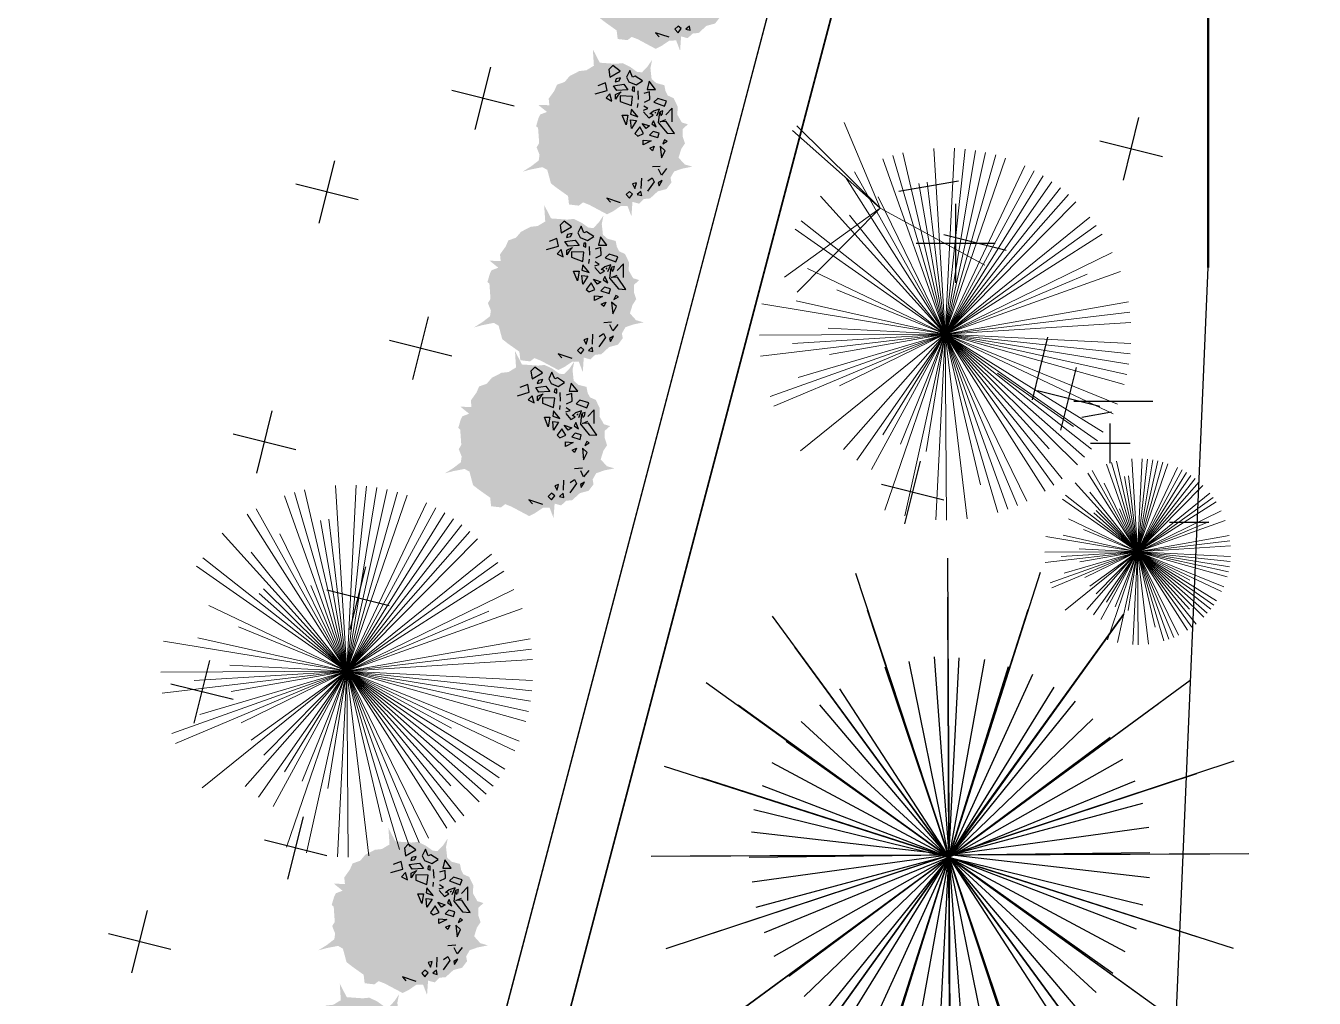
# Model space of a CAD drawing. Header units: millimetres. Extents: x 1933 to 24107, y 1228 to 18074.
# Drawn here: x 1933 to 5112, y 3196 to 5593 of the extents above; entities that cross this region are included whole.
import ezdxf

# ---------------------------------------------------------------- set-up
doc = ezdxf.new("R2010")
doc.units = ezdxf.units.MM
doc.layers.add('marc det', color=74, linetype='Continuous', lineweight=18)

msp = doc.modelspace()

# ---------------------------------------------------------------- hatches: boundary and pattern name
h = msp.add_hatch()
h.set_pattern_fill('CROSS', color=92, scale=50, angle=75.9543, style=0)
h.set_pattern_definition([(75.9543, (115709.1, -407736.82), (-230.95161, 385.06344), [158.75, -476.25]), (165.9543, (115805.37, -407679.08), (-385.06344, -230.95161), [158.75, -476.25])])
h.paths.add_polyline_path([(4287.4, 11301.4), (1933.3, 3232), (2260.8, 3143.2, 0.425509), (2731.5, 3465), (3074, 4604.1), (4678.3, 10297.5, 0.355067)])
at = {"layer": 'marc det'}
for points in [[(3340, 5645.8), (3348.9, 5612.5), (3363, 5601.6), (3391.1, 5581.6), (3393.6, 5560.5), (3417.9, 5557.7), (3428.2, 5565.8), (3443.6, 5559.7), (3487.3, 5536.3), (3502.5, 5543.9), (3521.3, 5556.7), (3537.9, 5556.9), (3547.6, 5531.5), (3550.1, 5566.9), (3566.4, 5562.5), (3578.4, 5574), (3593.5, 5575.5), (3612.6, 5592.9), (3634, 5598.7), (3646.3, 5614.8), (3644, 5626.5), (3652.8, 5641.9), (3672.8, 5648.9), (3697.9, 5653.8), (3679.1, 5659.2), (3663.9, 5676), (3670.4, 5697.1), (3679.6, 5711.1), (3673.8, 5728.2), (3673.8, 5746.4), (3686.9, 5758.1), (3671.8, 5762.8), (3660.9, 5781.9), (3661.7, 5801.8), (3651.7, 5822.7), (3637.4, 5829), (3631.6, 5840), (3628.8, 5854.7), (3608.8, 5859.9), (3597.3, 5869.8), (3594.4, 5896.6), (3598.7, 5917.2), (3586.7, 5899.6), (3573.9, 5886.5), (3561.9, 5887.1), (3545.3, 5899.1), (3525.6, 5908.9), (3509.3, 5907.2), (3469.6, 5910.1), (3452.4, 5943.2), (3455, 5902.6), (3436.5, 5891.4), (3419, 5889.5), (3395.4, 5877.2), (3382.8, 5862.6), (3364, 5855.8), (3357.4, 5840.8), (3343.5, 5821.4), (3345, 5805.3), (3318.1, 5805.7), (3339.2, 5788.6), (3322.7, 5782.3), (3318.4, 5773.8), (3312.4, 5753.5), (3317.3, 5749.3), (3319.9, 5711.8), (3313.7, 5701.4), (3320.8, 5683.1), (3318.9, 5669), (3300.3, 5654.7), (3279.2, 5641.4), (3299.5, 5646.9), (3328, 5652.5)], [(3220, 5237.8), (3228.9, 5204.6), (3242.9, 5193.7), (3271.1, 5173.6), (3273.5, 5152.6), (3297.8, 5149.7), (3308.1, 5157.8), (3323.5, 5151.7), (3367.3, 5128.4), (3382.4, 5135.9), (3401.2, 5148.8), (3417.8, 5149), (3427.5, 5123.5), (3430.1, 5159), (3446.3, 5154.6), (3458.3, 5166.1), (3473.5, 5167.5), (3492.6, 5185), (3514, 5190.7), (3526.2, 5206.8), (3523.9, 5218.5), (3532.8, 5234), (3552.7, 5240.9), (3577.9, 5245.9), (3559, 5251.3), (3543.8, 5268.1), (3550.4, 5289.2), (3559.5, 5303.1), (3553.8, 5320.2), (3553.7, 5338.5), (3566.8, 5350.2), (3551.7, 5354.8), (3540.8, 5374), (3541.6, 5393.9), (3531.6, 5414.7), (3517.3, 5421.1), (3511.6, 5432.1), (3508.7, 5446.7), (3488.7, 5451.9), (3477.3, 5461.8), (3474.4, 5488.7), (3478.6, 5509.3), (3466.6, 5491.7), (3453.8, 5478.5), (3441.8, 5479.2), (3425.2, 5491.2), (3405.5, 5501), (3389.2, 5499.3), (3349.5, 5502.1), (3332.3, 5535.2), (3334.9, 5494.7), (3316.4, 5483.4), (3299, 5481.5), (3275.3, 5469.3), (3262.7, 5454.6), (3243.9, 5447.9), (3237.4, 5432.9), (3223.4, 5413.4), (3225, 5397.3), (3198, 5397.8), (3219.2, 5380.7), (3202.6, 5374.4), (3198.3, 5365.9), (3192.4, 5345.6), (3197.2, 5341.4), (3199.9, 5303.8), (3193.6, 5293.5), (3200.8, 5275.1), (3198.8, 5261), (3180.3, 5246.8), (3159.1, 5233.5), (3179.4, 5239), (3208, 5244.6)], [(3099.9, 4853.9), (3108.8, 4820.7), (3122.8, 4809.7), (3151, 4789.7), (3153.5, 4768.6), (3177.8, 4765.8), (3188, 4773.9), (3203.5, 4767.8), (3247.2, 4744.5), (3262.3, 4752), (3281.2, 4764.8), (3297.7, 4765), (3307.5, 4739.6), (3310, 4775.1), (3326.3, 4770.7), (3338.3, 4782.1), (3353.4, 4783.6), (3372.5, 4801.1), (3393.9, 4806.8), (3406.2, 4822.9), (3403.9, 4834.6), (3412.7, 4850), (3432.7, 4857), (3457.8, 4861.9), (3438.9, 4867.4), (3423.8, 4884.2), (3430.3, 4905.2), (3439.4, 4919.2), (3433.7, 4936.3), (3433.7, 4954.5), (3446.8, 4966.2), (3431.6, 4970.9), (3420.7, 4990), (3421.6, 5010), (3411.5, 5030.8), (3397.2, 5037.1), (3391.5, 5048.2), (3388.6, 5062.8), (3368.6, 5068), (3357.2, 5077.9), (3354.3, 5104.7), (3358.5, 5125.3), (3346.6, 5107.8), (3333.7, 5094.6), (3321.7, 5095.3), (3305.1, 5107.2), (3285.4, 5117), (3269.1, 5115.3), (3229.4, 5118.2), (3212.2, 5151.3), (3214.9, 5110.7), (3196.3, 5099.5), (3178.9, 5097.6), (3155.2, 5085.3), (3142.7, 5070.7), (3123.8, 5063.9), (3117.3, 5049), (3103.3, 5029.5), (3104.9, 5013.4), (3077.9, 5013.8), (3099.1, 4996.7), (3082.5, 4990.4), (3078.3, 4982), (3072.3, 4961.6), (3077.2, 4957.4), (3079.8, 4919.9), (3073.5, 4909.5), (3080.7, 4891.2), (3078.7, 4877.1), (3060.2, 4862.8), (3039.1, 4849.5), (3059.3, 4855), (3087.9, 4860.7)], [(3027.9, 4494), (3036.8, 4460.7), (3050.8, 4449.8), (3079, 4429.8), (3081.4, 4408.7), (3105.7, 4405.8), (3116, 4413.9), (3131.4, 4407.8), (3175.2, 4384.5), (3190.3, 4392.1), (3209.1, 4404.9), (3225.7, 4405.1), (3235.4, 4379.6), (3238, 4415.1), (3254.2, 4410.7), (3266.2, 4422.2), (3281.4, 4423.7), (3300.5, 4441.1), (3321.9, 4446.8), (3334.1, 4462.9), (3331.8, 4474.7), (3340.7, 4490.1), (3360.6, 4497.1), (3385.8, 4502), (3366.9, 4507.4), (3351.7, 4524.2), (3358.3, 4545.3), (3367.4, 4559.2), (3361.7, 4576.3), (3361.6, 4594.6), (3374.7, 4606.3), (3359.6, 4610.9), (3348.7, 4630.1), (3349.5, 4650), (3339.5, 4670.9), (3325.2, 4677.2), (3319.5, 4688.2), (3316.6, 4702.9), (3296.6, 4708), (3285.1, 4718), (3282.2, 4744.8), (3286.5, 4765.4), (3274.5, 4747.8), (3261.7, 4734.6), (3249.7, 4735.3), (3233.1, 4747.3), (3213.4, 4757.1), (3197.1, 4755.4), (3157.4, 4758.2), (3140.2, 4791.4), (3142.8, 4750.8), (3124.3, 4739.5), (3106.9, 4737.6), (3083.2, 4725.4), (3070.6, 4710.7), (3051.8, 4704), (3045.3, 4689), (3031.3, 4669.5), (3032.9, 4653.5), (3005.9, 4653.9), (3027.1, 4636.8), (3010.5, 4630.5), (3006.2, 4622), (3000.3, 4601.7), (3005.1, 4597.5), (3007.8, 4560), (3001.5, 4549.6), (3008.7, 4531.2), (3006.7, 4517.2), (2988.1, 4502.9), (2967, 4489.6), (2987.3, 4495.1), (3015.9, 4500.7)], [(2715.7, 3318.1), (2724.6, 3284.9), (2738.6, 3274), (2766.8, 3253.9), (2769.3, 3232.8), (2793.5, 3230), (2803.8, 3238.1), (2819.2, 3232), (2863, 3208.7), (2878.1, 3216.2), (2896.9, 3229.1), (2913.5, 3229.3), (2923.3, 3203.8), (2925.8, 3239.3), (2942.1, 3234.9), (2954, 3246.4), (2969.2, 3247.8), (2988.3, 3265.3), (3009.7, 3271), (3022, 3287.1), (3019.7, 3298.8), (3028.5, 3314.3), (3048.5, 3321.2), (3073.6, 3326.2), (3054.7, 3331.6), (3039.6, 3348.4), (3046.1, 3369.4), (3055.2, 3383.4), (3049.5, 3400.5), (3049.5, 3418.8), (3062.6, 3430.5), (3047.4, 3435.1), (3036.5, 3454.3), (3037.4, 3474.2), (3027.3, 3495), (3013, 3501.3), (3007.3, 3512.4), (3004.4, 3527), (2984.4, 3532.2), (2973, 3542.1), (2970.1, 3568.9), (2974.3, 3589.6), (2962.4, 3572), (2949.5, 3558.8), (2937.5, 3559.5), (2920.9, 3571.4), (2901.2, 3581.3), (2884.9, 3579.6), (2845.2, 3582.4), (2828, 3615.5), (2830.7, 3575), (2812.1, 3563.7), (2794.7, 3561.8), (2771, 3549.6), (2758.5, 3534.9), (2739.6, 3528.2), (2733.1, 3513.2), (2719.1, 3493.7), (2720.7, 3477.6), (2693.7, 3478.1), (2714.9, 3460.9), (2698.3, 3454.6), (2694.1, 3446.2), (2688.1, 3425.9), (2693, 3421.6), (2695.6, 3384.1), (2689.3, 3373.8), (2696.5, 3355.4), (2694.5, 3341.3), (2676, 3327), (2654.9, 3313.8), (2675.1, 3319.3), (2703.7, 3324.9)], [(2595.6, 2934.2), (2604.5, 2901), (2618.6, 2890), (2646.7, 2870), (2649.2, 2848.9), (2673.5, 2846.1), (2683.7, 2854.2), (2699.2, 2848.1), (2742.9, 2824.8), (2758, 2832.3), (2776.9, 2845.1), (2793.4, 2845.3), (2803.2, 2819.9), (2805.7, 2855.4), (2822, 2851), (2834, 2862.4), (2849.1, 2863.9), (2868.2, 2881.3), (2889.6, 2887.1), (2901.9, 2903.2), (2899.6, 2914.9), (2908.4, 2930.3), (2928.4, 2937.3), (2953.5, 2942.2), (2934.7, 2947.7), (2919.5, 2964.4), (2926, 2985.5), (2935.2, 2999.5), (2929.4, 3016.6), (2929.4, 3034.8), (2942.5, 3046.5), (2927.4, 3051.2), (2916.5, 3070.3), (2917.3, 3090.3), (2907.3, 3111.1), (2893, 3117.4), (2887.2, 3128.4), (2884.4, 3143.1), (2864.4, 3148.3), (2852.9, 3158.2), (2850, 3185), (2854.3, 3205.6), (2842.3, 3188), (2829.5, 3174.9), (2817.5, 3175.6), (2800.9, 3187.5), (2781.1, 3197.3), (2764.9, 3195.6), (2725.2, 3198.5), (2708, 3231.6), (2710.6, 3191), (2692.1, 3179.8), (2674.6, 3177.9), (2650.9, 3165.6), (2638.4, 3151), (2619.6, 3144.2), (2613, 3129.3), (2599.1, 3109.8), (2600.6, 3093.7), (2573.7, 3094.1), (2594.8, 3077), (2578.3, 3070.7), (2574, 3062.3), (2568, 3041.9), (2572.9, 3037.7), (2575.5, 3000.2), (2569.3, 2989.8), (2576.4, 2971.5), (2574.5, 2957.4), (2555.9, 2943.1), (2534.8, 2929.8), (2555.1, 2935.3), (2583.6, 2941)]]:
    msp.add_hatch(color=102, dxfattribs=at).paths.add_polyline_path(points)

# ---------------------------------------------------------------- linework, layer by layer
for p, q in [((6994.3, 17890.7), (3041.8, 2880.8)), ((7146.7, 17867.5), (3194.3, 2857.7)), ((4754.9, 2751.1), (4850.5, 4997.6)), ((4210.1, 3544.4), (4641.8, 4141.8))]:
    msp.add_line(p, q)
at = {"lineweight": 50}
msp.add_line((4850.5, 8147), (4850.5, 4997.6), dxfattribs=at)
at = {"color": 96}
for p, q in [((3486.8, 5576.1), (3495.6, 5566.1)), ((3521, 5564.9), (3486.8, 5576.1)), ((3542.5, 5592.4), (3534.7, 5584.9)), ((3534.7, 5584.9), (3542.5, 5576.1)), ((3550.3, 5586.2), (3542.5, 5592.4)), ((3542.5, 5576.1), (3550.3, 5586.2)), ((3570.9, 5592.4), (3562.1, 5584.9)), ((3562.1, 5584.9), (3572.8, 5582.4)), ((3572.8, 5582.4), (3570.9, 5592.4)), ((3381.4, 5495.3), (3371.6, 5485.3)), ((3371.6, 5485.3), (3374.6, 5466.5)), ((3374.6, 5466.5), (3400, 5481.5)), ((3400, 5481.5), (3381.4, 5495.3)), ((3423.4, 5482.8), (3415.6, 5466.5)), ((3430.3, 5466.5), (3423.4, 5482.8)), ((3437.1, 5469), (3430.3, 5466.5)), ((3454.7, 5457.7), (3437.1, 5469)), ((3363.8, 5452.7), (3344.3, 5445.2)), ((3367.7, 5433.9), (3363.8, 5452.7)), ((3383.4, 5445.2), (3408.8, 5448.9)), ((3391.2, 5433.9), (3383.4, 5445.2)), ((3390.2, 5462.7), (3387.3, 5455.2)), ((3387.3, 5455.2), (3397, 5457.7)), ((3400.9, 5465.2), (3390.2, 5462.7)), ((3397, 5457.7), (3400.9, 5465.2)), ((3408.8, 5448.9), (3418.5, 5435.1)), ((3415.6, 5466.5), (3421.5, 5455.2)), ((3421.5, 5455.2), (3439.1, 5447.7)), ((3430.3, 5441.4), (3429.3, 5433.9)), ((3435.2, 5441.4), (3430.3, 5441.4)), ((3435.2, 5431.4), (3435.2, 5441.4)), ((3439.1, 5447.7), (3454.7, 5457.7)), ((3471.3, 5456.4), (3466.4, 5436.4)), ((3466.4, 5436.4), (3487, 5436.4)), ((3487, 5436.4), (3471.3, 5456.4)), ((3338.4, 5425.1), (3367.7, 5433.9)), ((3374.6, 5425.1), (3364.8, 5415.1)), ((3364.8, 5415.1), (3379.5, 5407.6)), ((3379.5, 5407.6), (3374.6, 5425.1)), ((3388.2, 5423.9), (3401.9, 5430.1)), ((3388.2, 5412.6), (3388.2, 5423.9)), ((3394.1, 5421.4), (3388.2, 5412.6)), ((3418.5, 5435.1), (3391.2, 5433.9)), ((3401.9, 5430.1), (3394.1, 5421.4)), ((3400, 5420.1), (3400, 5406.3)), ((3430.3, 5418.8), (3400, 5420.1)), ((3400, 5406.3), (3427.4, 5396.3)), ((3427.4, 5396.3), (3430.3, 5418.8)), ((3429.3, 5433.9), (3435.2, 5431.4)), ((3443, 5432.6), (3444, 5411.3)), ((3472.2, 5430.2), (3458.5, 5426.4)), ((3459.5, 5405.1), (3473.2, 5411.4)), ((3473.2, 5411.4), (3472.2, 5430.2)), ((3492.7, 5413.9), (3482.9, 5405.1)), ((3482.9, 5405.1), (3509.3, 5395.1)), ((3514.2, 5407.6), (3492.7, 5413.9)), ((3509.3, 5395.1), (3514.2, 5407.6)), ((3414.6, 5348.7), (3404.9, 5372.5)), ((3404.9, 5372.5), (3418.5, 5372.5)), ((3418.5, 5372.5), (3414.6, 5348.7)), ((3427.4, 5387.5), (3425.4, 5375)), ((3425.4, 5375), (3443, 5368.7)), ((3443, 5368.7), (3427.4, 5387.5)), ((3443, 5401.3), (3442, 5391.3)), ((3457.5, 5385.1), (3468.3, 5388.8)), ((3457.7, 5381.2), (3470.4, 5366.2)), ((3468.3, 5388.8), (3458.5, 5395.1)), ((3470.4, 5366.2), (3481.1, 5372.5)), ((3482, 5382.6), (3473.2, 5375)), ((3481.1, 5372.5), (3474.3, 5377.5)), ((3496.6, 5387.6), (3482, 5382.6)), ((3485, 5377.5), (3488, 5380)), ((3489.8, 5371.3), (3496.6, 5387.6)), ((3496.7, 5380), (3493.8, 5354.9)), ((3505.4, 5383.8), (3497.6, 5381.3)), ((3497.6, 5381.3), (3500.5, 5371.3)), ((3503.5, 5373.8), (3505.4, 5383.8)), ((3527.9, 5390.1), (3512.3, 5373.8)), ((3527.9, 5356.2), (3527.9, 5390.1)), ((3425.4, 5361.2), (3440.1, 5359.9)), ((3427.4, 5339.9), (3425.4, 5361.2)), ((3440.1, 5359.9), (3427.4, 5339.9)), ((3447.9, 5343.7), (3436.1, 5327.4)), ((3457.7, 5327.4), (3447.9, 5343.7)), ((3463.5, 5339.9), (3453.7, 5352.4)), ((3453.7, 5352.4), (3472.3, 5346.2)), ((3472.3, 5346.2), (3463.5, 5339.9)), ((3482.1, 5358.7), (3478.2, 5351.2)), ((3478.2, 5351.2), (3488.9, 5343.7)), ((3488.9, 5343.7), (3482.1, 5358.7)), ((3493.8, 5354.9), (3515.3, 5328.6)), ((3498.7, 5356.2), (3512.4, 5362.4)), ((3513.4, 5357.4), (3498.7, 5356.2)), ((3533.9, 5327.4), (3513.4, 5357.4)), ((3436.1, 5327.4), (3443, 5321.1)), ((3443, 5321.1), (3457.7, 5327.4)), ((3456.7, 5299.8), (3456.7, 5311.1)), ((3456.7, 5311.1), (3476.2, 5309.8)), ((3476.2, 5309.8), (3456.7, 5299.8)), ((3481.1, 5332.4), (3472.3, 5323.6)), ((3472.3, 5323.6), (3492.8, 5317.3)), ((3495.8, 5328.6), (3481.1, 5332.4)), ((3492.8, 5317.3), (3495.8, 5328.6)), ((3509.5, 5312.3), (3504.6, 5302.3)), ((3504.6, 5302.3), (3515.3, 5308.6)), ((3515.3, 5308.6), (3509.5, 5312.3)), ((3515.3, 5328.6), (3533.9, 5327.4)), ((3473.3, 5291), (3484, 5296)), ((3479.2, 5284.7), (3473.3, 5291)), ((3484, 5296), (3479.2, 5284.7)), ((3498.7, 5296), (3501.6, 5267.2)), ((3510.4, 5284.7), (3498.7, 5296)), ((3501.6, 5267.2), (3510.4, 5284.7)), ((3479.2, 5245.9), (3498.7, 5247.1)), ((3451.8, 5192), (3452.8, 5217.1)), ((3468.3, 5210.9), (3479, 5218.4)), ((3479, 5218.4), (3483.9, 5208.4)), ((3501.5, 5224.7), (3494.7, 5239.7)), ((3514.2, 5240.9), (3501.5, 5224.7)), ((3422.5, 5184.5), (3414.6, 5177)), ((3430.3, 5178.2), (3422.5, 5184.5)), ((3440.1, 5205.8), (3430.3, 5203.3)), ((3430.3, 5203.3), (3436.1, 5192)), ((3436.1, 5192), (3440.1, 5205.8)), ((3450.8, 5184.5), (3442, 5177)), ((3452.8, 5174.5), (3450.8, 5184.5)), ((3483.9, 5208.4), (3467.3, 5185.8)), ((3503.5, 5212.1), (3493.7, 5205.9)), ((3493.7, 5205.9), (3495.6, 5198.3)), ((3495.6, 5198.3), (3503.5, 5212.1)), ((3366.7, 5168.2), (3375.5, 5158.2)), ((3400.9, 5156.9), (3366.7, 5168.2)), ((3414.6, 5177), (3422.5, 5168.2)), ((3422.5, 5168.2), (3430.3, 5178.2)), ((3442, 5177), (3452.8, 5174.5)), ((3261.3, 5111.4), (3251.6, 5101.3)), ((3251.6, 5101.3), (3254.5, 5082.5)), ((3254.5, 5082.5), (3279.9, 5097.6)), ((3279.9, 5097.6), (3261.3, 5111.4)), ((3303.4, 5098.8), (3295.6, 5082.5)), ((3310.2, 5082.5), (3303.4, 5098.8)), ((3243.7, 5068.7), (3224.2, 5061.2)), ((3247.7, 5049.9), (3243.7, 5068.7)), ((3263.3, 5061.2), (3288.7, 5065)), ((3271.1, 5049.9), (3263.3, 5061.2)), ((3270.1, 5078.8), (3267.2, 5071.2)), ((3267.2, 5071.2), (3277, 5073.8)), ((3280.9, 5081.3), (3270.1, 5078.8)), ((3277, 5073.8), (3280.9, 5081.3)), ((3288.7, 5065), (3298.5, 5051.2)), ((3295.6, 5082.5), (3301.4, 5071.2)), ((3301.4, 5071.2), (3319, 5063.7)), ((3310.2, 5057.5), (3309.2, 5049.9)), ((3317, 5085), (3310.2, 5082.5)), ((3315.1, 5057.5), (3310.2, 5057.5)), ((3315.1, 5047.4), (3315.1, 5057.5)), ((3334.6, 5073.8), (3317, 5085)), ((3319, 5063.7), (3334.6, 5073.8)), ((3351.3, 5072.5), (3346.4, 5052.4)), ((3366.9, 5052.4), (3351.3, 5072.5)), ((3218.3, 5041.2), (3247.7, 5049.9)), ((3254.5, 5041.2), (3244.7, 5031.1)), ((3244.7, 5031.1), (3259.4, 5023.6)), ((3259.4, 5023.6), (3254.5, 5041.2)), ((3268.2, 5039.9), (3281.9, 5046.2)), ((3268.2, 5028.6), (3268.2, 5039.9)), ((3274, 5037.4), (3268.2, 5028.6)), ((3298.5, 5051.2), (3271.1, 5049.9)), ((3281.9, 5046.2), (3274, 5037.4)), ((3279.9, 5036.1), (3279.9, 5022.4)), ((3310.2, 5034.9), (3279.9, 5036.1)), ((3307.3, 5012.3), (3310.2, 5034.9)), ((3309.2, 5049.9), (3315.1, 5047.4)), ((3322.9, 5048.7), (3323.9, 5027.4)), ((3352.1, 5046.2), (3338.4, 5042.5)), ((3339.4, 5021.2), (3353.1, 5027.4)), ((3346.4, 5052.4), (3366.9, 5052.4)), ((3353.1, 5027.4), (3352.1, 5046.2)), ((3372.6, 5030), (3362.9, 5021.2)), ((3394.1, 5023.7), (3372.6, 5030)), ((3389.3, 5011.2), (3394.1, 5023.7)), ((3279.9, 5022.4), (3307.3, 5012.3)), ((3307.3, 5003.6), (3305.3, 4991)), ((3305.3, 4991), (3322.9, 4984.8)), ((3322.9, 4984.8), (3307.3, 5003.6)), ((3322.9, 5017.4), (3321.9, 5007.3)), ((3337.5, 5001.1), (3348.2, 5004.9)), ((3337.6, 4997.3), (3350.3, 4982.3)), ((3348.2, 5004.9), (3338.4, 5011.2)), ((3361.9, 4998.6), (3353.1, 4991.1)), ((3361, 4988.5), (3354.2, 4993.5)), ((3376.5, 5003.6), (3361.9, 4998.6)), ((3362.9, 5021.2), (3389.3, 5011.2)), ((3365, 4993.5), (3367.9, 4996.1)), ((3369.7, 4987.4), (3376.5, 5003.6)), ((3376.7, 4996.1), (3373.8, 4971)), ((3385.4, 4999.9), (3377.5, 4997.4)), ((3377.5, 4997.4), (3380.5, 4987.4)), ((3383.4, 4989.9), (3385.4, 4999.9)), ((3407.8, 5006.1), (3392.2, 4989.9)), ((3407.8, 4972.3), (3407.8, 5006.1)), ((3294.6, 4964.7), (3284.8, 4988.5)), ((3284.8, 4988.5), (3298.5, 4988.5)), ((3298.5, 4988.5), (3294.6, 4964.7)), ((3305.3, 4977.3), (3320, 4976)), ((3307.3, 4955.9), (3305.3, 4977.3)), ((3320, 4976), (3307.3, 4955.9)), ((3327.8, 4959.7), (3316.1, 4943.4)), ((3337.6, 4943.4), (3327.8, 4959.7)), ((3343.5, 4955.9), (3333.7, 4968.5)), ((3333.7, 4968.5), (3352.2, 4962.2)), ((3352.2, 4962.2), (3343.5, 4955.9)), ((3350.3, 4982.3), (3361, 4988.5)), ((3362, 4974.7), (3358.1, 4967.2)), ((3358.1, 4967.2), (3368.9, 4959.7)), ((3368.9, 4959.7), (3362, 4974.7)), ((3373.8, 4971), (3395.3, 4944.7)), ((3378.6, 4972.2), (3392.3, 4978.5)), ((3393.3, 4973.5), (3378.6, 4972.2)), ((3413.8, 4943.4), (3393.3, 4973.5)), ((3316.1, 4943.4), (3322.9, 4937.1)), ((3322.9, 4937.1), (3337.6, 4943.4)), ((3336.6, 4915.8), (3336.6, 4927.1)), ((3336.6, 4927.1), (3356.2, 4925.9)), ((3361, 4948.4), (3352.2, 4939.6)), ((3352.2, 4939.6), (3372.8, 4933.4)), ((3375.7, 4944.7), (3361, 4948.4)), ((3372.8, 4933.4), (3375.7, 4944.7)), ((3389.4, 4928.4), (3384.5, 4918.3)), ((3395.3, 4924.6), (3389.4, 4928.4)), ((3395.3, 4944.7), (3413.8, 4943.4)), ((3356.2, 4925.9), (3336.6, 4915.8)), ((3353.2, 4907.1), (3364, 4912.1)), ((3359.1, 4900.8), (3353.2, 4907.1)), ((3364, 4912.1), (3359.1, 4900.8)), ((3378.6, 4912.1), (3381.6, 4883.3)), ((3390.4, 4900.8), (3378.6, 4912.1)), ((3381.6, 4883.3), (3390.4, 4900.8)), ((3384.5, 4918.3), (3395.3, 4924.6)), ((3331.7, 4808.1), (3332.7, 4833.1)), ((3348.2, 4826.9), (3359, 4834.4)), ((3359, 4834.4), (3363.8, 4824.4)), ((3359.1, 4862), (3378.6, 4863.2)), ((3381.4, 4840.7), (3374.6, 4855.8)), ((3394.1, 4857), (3381.4, 4840.7)), ((3302.4, 4800.6), (3294.6, 4793)), ((3310.2, 4794.3), (3302.4, 4800.6)), ((3320, 4821.8), (3310.2, 4819.3)), ((3310.2, 4819.3), (3316.1, 4808.1)), ((3316.1, 4808.1), (3320, 4821.8)), ((3330.7, 4800.6), (3321.9, 4793)), ((3332.7, 4790.5), (3330.7, 4800.6)), ((3363.8, 4824.4), (3347.2, 4801.9)), ((3383.4, 4828.2), (3373.6, 4821.9)), ((3373.6, 4821.9), (3375.6, 4814.4)), ((3375.6, 4814.4), (3383.4, 4828.2)), ((3246.7, 4784.3), (3255.5, 4774.2)), ((3280.9, 4773), (3246.7, 4784.3)), ((3294.6, 4793), (3302.4, 4784.3)), ((3302.4, 4784.3), (3310.2, 4794.3)), ((3321.9, 4793), (3332.7, 4790.5)), ((3189.3, 4751.4), (3179.5, 4741.4)), ((3179.5, 4741.4), (3182.5, 4722.6)), ((3182.5, 4722.6), (3207.9, 4737.6)), ((3207.9, 4737.6), (3189.3, 4751.4)), ((3231.3, 4738.9), (3223.5, 4722.6)), ((3238.2, 4722.6), (3231.3, 4738.9)), ((3171.7, 4708.8), (3152.1, 4701.3)), ((3175.6, 4690), (3171.7, 4708.8)), ((3191.3, 4701.3), (3216.7, 4705)), ((3198.1, 4718.8), (3195.2, 4711.3)), ((3195.2, 4711.3), (3204.9, 4713.8)), ((3208.8, 4721.3), (3198.1, 4718.8)), ((3204.9, 4713.8), (3208.8, 4721.3)), ((3216.7, 4705), (3226.4, 4691.3)), ((3223.5, 4722.6), (3229.4, 4711.3)), ((3229.4, 4711.3), (3247, 4703.8)), ((3245, 4725.1), (3238.2, 4722.6)), ((3262.6, 4713.8), (3245, 4725.1)), ((3247, 4703.8), (3262.6, 4713.8)), ((3279.2, 4712.5), (3274.3, 4692.5)), ((3294.9, 4692.5), (3279.2, 4712.5)), ((3146.3, 4681.2), (3175.6, 4690)), ((3182.5, 4681.2), (3172.7, 4671.2)), ((3187.3, 4663.7), (3182.5, 4681.2)), ((3199.1, 4690), (3191.3, 4701.3)), ((3196.1, 4680), (3209.8, 4686.2)), ((3196.1, 4668.7), (3196.1, 4680)), ((3202, 4677.5), (3196.1, 4668.7)), ((3226.4, 4691.3), (3199.1, 4690)), ((3209.8, 4686.2), (3202, 4677.5)), ((3207.9, 4676.2), (3207.9, 4662.4)), ((3238.2, 4675), (3207.9, 4676.2)), ((3235.2, 4652.4), (3238.2, 4675)), ((3238.2, 4697.5), (3237.2, 4690)), ((3237.2, 4690), (3243.1, 4687.5)), ((3243.1, 4697.5), (3238.2, 4697.5)), ((3243.1, 4687.5), (3243.1, 4697.5)), ((3250.9, 4688.7), (3251.9, 4667.4)), ((3280.1, 4686.3), (3266.4, 4682.5)), ((3274.3, 4692.5), (3294.9, 4692.5)), ((3281.1, 4667.5), (3280.1, 4686.3)), ((3172.7, 4671.2), (3187.3, 4663.7)), ((3207.9, 4662.4), (3235.2, 4652.4)), ((3235.2, 4643.6), (3233.3, 4631.1)), ((3250.9, 4624.8), (3235.2, 4643.6)), ((3250.9, 4657.4), (3249.9, 4647.4)), ((3265.4, 4641.2), (3276.2, 4644.9)), ((3276.2, 4644.9), (3266.4, 4651.2)), ((3267.4, 4661.2), (3281.1, 4667.5)), ((3304.5, 4643.7), (3289.8, 4638.7)), ((3300.6, 4670), (3290.8, 4661.2)), ((3290.8, 4661.2), (3317.2, 4651.2)), ((3297.7, 4627.4), (3304.5, 4643.7)), ((3322.1, 4663.7), (3300.6, 4670)), ((3317.2, 4651.2), (3322.1, 4663.7)), ((3335.8, 4646.2), (3320.2, 4629.9)), ((3335.8, 4612.4), (3335.8, 4646.2)), ((3222.5, 4604.8), (3212.8, 4628.6)), ((3212.8, 4628.6), (3226.4, 4628.6)), ((3226.4, 4628.6), (3222.5, 4604.8)), ((3233.3, 4631.1), (3250.9, 4624.8)), ((3233.3, 4617.3), (3248, 4616)), ((3235.2, 4596), (3233.3, 4617.3)), ((3248, 4616), (3235.2, 4596)), ((3265.6, 4637.4), (3278.3, 4622.3)), ((3278.3, 4622.3), (3289, 4628.6)), ((3289.8, 4638.7), (3281.1, 4631.2)), ((3289, 4628.6), (3282.2, 4633.6)), ((3290, 4614.8), (3286.1, 4607.3)), ((3296.8, 4599.8), (3290, 4614.8)), ((3292.9, 4633.6), (3295.9, 4636.1)), ((3304.6, 4636.1), (3301.7, 4611)), ((3301.7, 4611), (3323.2, 4584.7)), ((3313.3, 4639.9), (3305.5, 4637.4)), ((3305.5, 4637.4), (3308.4, 4627.4)), ((3306.6, 4612.3), (3320.3, 4618.6)), ((3321.3, 4613.5), (3306.6, 4612.3)), ((3311.4, 4629.9), (3313.3, 4639.9)), ((3341.8, 4583.5), (3321.3, 4613.5)), ((3255.8, 4599.8), (3244, 4583.5)), ((3244, 4583.5), (3250.9, 4577.2)), ((3250.9, 4577.2), (3265.6, 4583.5)), ((3265.6, 4583.5), (3255.8, 4599.8)), ((3271.4, 4596), (3261.6, 4608.5)), ((3261.6, 4608.5), (3280.2, 4602.3)), ((3280.2, 4602.3), (3271.4, 4596)), ((3289, 4588.5), (3280.2, 4579.7)), ((3280.2, 4579.7), (3300.7, 4573.4)), ((3286.1, 4607.3), (3296.8, 4599.8)), ((3303.7, 4584.7), (3289, 4588.5)), ((3300.7, 4573.4), (3303.7, 4584.7)), ((3323.2, 4584.7), (3341.8, 4583.5)), ((3264.6, 4555.9), (3264.6, 4567.2)), ((3264.6, 4567.2), (3284.1, 4565.9)), ((3284.1, 4565.9), (3264.6, 4555.9)), ((3281.2, 4547.1), (3291.9, 4552.1)), ((3287, 4540.9), (3281.2, 4547.1)), ((3291.9, 4552.1), (3287, 4540.9)), ((3306.6, 4552.1), (3309.5, 4523.3)), ((3318.3, 4540.9), (3306.6, 4552.1)), ((3317.4, 4568.4), (3312.5, 4558.4)), ((3312.5, 4558.4), (3323.2, 4564.7)), ((3323.2, 4564.7), (3317.4, 4568.4)), ((3309.5, 4523.3), (3318.3, 4540.9)), ((3287, 4502), (3306.6, 4503.3)), ((3309.4, 4480.8), (3302.6, 4495.8)), ((3322.1, 4497.1), (3309.4, 4480.8)), ((3248, 4461.9), (3238.2, 4459.4)), ((3238.2, 4459.4), (3244, 4448.1)), ((3244, 4448.1), (3248, 4461.9)), ((3259.7, 4448.1), (3260.7, 4473.2)), ((3291.8, 4464.5), (3275.2, 4441.9)), ((3276.2, 4467), (3286.9, 4474.5)), ((3286.9, 4474.5), (3291.8, 4464.5)), ((3311.4, 4468.2), (3301.6, 4462)), ((3301.6, 4462), (3303.5, 4454.5)), ((3303.5, 4454.5), (3311.4, 4468.2)), ((3174.6, 4424.3), (3183.4, 4414.3)), ((3208.8, 4413), (3174.6, 4424.3)), ((3230.4, 4440.6), (3222.5, 4433.1)), ((3222.5, 4433.1), (3230.4, 4424.3)), ((3238.2, 4434.3), (3230.4, 4440.6)), ((3230.4, 4424.3), (3238.2, 4434.3)), ((3258.7, 4440.6), (3249.9, 4433.1)), ((3249.9, 4433.1), (3260.7, 4430.6)), ((3260.7, 4430.6), (3258.7, 4440.6)), ((2877.1, 3575.6), (2867.4, 3565.5)), ((2867.4, 3565.5), (2870.3, 3546.8)), ((2870.3, 3546.8), (2895.7, 3561.8)), ((2895.7, 3561.8), (2877.1, 3575.6)), ((2919.2, 3563), (2911.3, 3546.8)), ((2926, 3546.8), (2919.2, 3563)), ((2859.5, 3533), (2840, 3525.5)), ((2863.4, 3514.2), (2859.5, 3533)), ((2879.1, 3525.5), (2904.5, 3529.2)), ((2885.9, 3543), (2883, 3535.5)), ((2883, 3535.5), (2892.8, 3538)), ((2896.7, 3545.5), (2885.9, 3543)), ((2892.8, 3538), (2896.7, 3545.5)), ((2904.5, 3529.2), (2914.3, 3515.4)), ((2911.3, 3546.8), (2917.2, 3535.5)), ((2917.2, 3535.5), (2934.8, 3528)), ((2932.8, 3549.3), (2926, 3546.8)), ((2950.4, 3538), (2932.8, 3549.3)), ((2934.8, 3528), (2950.4, 3538)), ((2967.1, 3536.7), (2962.2, 3516.7)), ((2982.7, 3516.7), (2967.1, 3536.7)), ((2834.1, 3505.4), (2863.4, 3514.2)), ((2870.3, 3505.4), (2860.5, 3495.4)), ((2875.2, 3487.9), (2870.3, 3505.4)), ((2886.9, 3514.2), (2879.1, 3525.5)), ((2884, 3504.1), (2897.7, 3510.4)), ((2884, 3492.9), (2884, 3504.1)), ((2889.8, 3501.6), (2884, 3492.9)), ((2914.3, 3515.4), (2886.9, 3514.2)), ((2897.7, 3510.4), (2889.8, 3501.6)), ((2895.7, 3500.4), (2895.7, 3486.6)), ((2926, 3499.1), (2895.7, 3500.4)), ((2923.1, 3476.6), (2926, 3499.1)), ((2926, 3521.7), (2925, 3514.2)), ((2925, 3514.2), (2930.9, 3511.7)), ((2930.9, 3521.7), (2926, 3521.7)), ((2930.9, 3511.7), (2930.9, 3521.7)), ((2938.7, 3512.9), (2939.7, 3491.6)), ((2967.9, 3510.5), (2954.2, 3506.7)), ((2962.2, 3516.7), (2982.7, 3516.7)), ((2968.9, 3491.7), (2967.9, 3510.5)), ((2860.5, 3495.4), (2875.2, 3487.9)), ((2895.7, 3486.6), (2923.1, 3476.6)), ((2923.1, 3467.8), (2921.1, 3455.3)), ((2938.7, 3449), (2923.1, 3467.8)), ((2938.7, 3481.6), (2937.7, 3471.6)), ((2953.2, 3465.4), (2964, 3469.1)), ((2964, 3469.1), (2954.2, 3475.4)), ((2955.2, 3485.4), (2968.9, 3491.7)), ((2992.3, 3467.9), (2977.7, 3462.9)), ((2988.4, 3494.2), (2978.7, 3485.4)), ((2978.7, 3485.4), (3005.1, 3475.4)), ((2985.5, 3451.6), (2992.3, 3467.9)), ((3009.9, 3487.9), (2988.4, 3494.2)), ((3005.1, 3475.4), (3009.9, 3487.9)), ((3023.6, 3470.4), (3008, 3454.1)), ((3023.6, 3436.5), (3023.6, 3470.4)), ((2910.4, 3429), (2900.6, 3452.8)), ((2900.6, 3452.8), (2914.3, 3452.8)), ((2914.3, 3452.8), (2910.4, 3429)), ((2921.1, 3455.3), (2938.7, 3449)), ((2921.1, 3441.5), (2935.8, 3440.2)), ((2923.1, 3420.2), (2921.1, 3441.5)), ((2935.8, 3440.2), (2923.1, 3420.2)), ((2953.4, 3461.5), (2966.1, 3446.5)), ((2966.1, 3446.5), (2976.8, 3452.8)), ((2977.7, 3462.9), (2968.9, 3455.3)), ((2976.8, 3452.8), (2970, 3457.8)), ((2977.8, 3439), (2973.9, 3431.5)), ((2984.7, 3423.9), (2977.8, 3439)), ((2980.7, 3457.8), (2983.7, 3460.3)), ((2992.5, 3460.3), (2989.5, 3435.2)), ((2989.5, 3435.2), (3011, 3408.9)), ((3001.1, 3464.1), (2993.3, 3461.6)), ((2993.3, 3461.6), (2996.2, 3451.6)), ((2994.4, 3436.5), (3008.1, 3442.7)), ((3009.1, 3437.7), (2994.4, 3436.5)), ((2999.2, 3454.1), (3001.1, 3464.1)), ((3029.6, 3407.6), (3009.1, 3437.7)), ((2943.6, 3423.9), (2931.9, 3407.6)), ((2931.9, 3407.6), (2938.7, 3401.4)), ((2938.7, 3401.4), (2953.4, 3407.6)), ((2953.4, 3407.6), (2943.6, 3423.9)), ((2959.2, 3420.2), (2949.5, 3432.7)), ((2949.5, 3432.7), (2968, 3426.4)), ((2968, 3426.4), (2959.2, 3420.2)), ((2976.8, 3412.7), (2968, 3403.9)), ((2968, 3403.9), (2988.6, 3397.6)), ((2973.9, 3431.5), (2984.7, 3423.9)), ((2991.5, 3408.9), (2976.8, 3412.7)), ((2988.6, 3397.6), (2991.5, 3408.9)), ((3011, 3408.9), (3029.6, 3407.6)), ((2952.4, 3380.1), (2952.4, 3391.4)), ((2952.4, 3391.4), (2971.9, 3390.1)), ((2971.9, 3390.1), (2952.4, 3380.1)), ((2969, 3371.3), (2979.8, 3376.3)), ((2974.9, 3365), (2969, 3371.3)), ((2979.8, 3376.3), (2974.9, 3365)), ((2994.4, 3376.3), (2997.4, 3347.5)), ((3006.2, 3365), (2994.4, 3376.3)), ((3005.2, 3392.6), (3000.3, 3382.6)), ((3000.3, 3382.6), (3011, 3388.8)), ((3011, 3388.8), (3005.2, 3392.6)), ((2997.4, 3347.5), (3006.2, 3365)), ((2974.9, 3326.2), (2994.4, 3327.4)), ((2997.2, 3305), (2990.4, 3320)), ((3009.9, 3321.2), (2997.2, 3305)), ((2935.8, 3286.1), (2926, 3283.6)), ((2926, 3283.6), (2931.9, 3272.3)), ((2931.9, 3272.3), (2935.8, 3286.1)), ((2947.5, 3272.3), (2948.5, 3297.4)), ((2979.6, 3288.7), (2963, 3266.1)), ((2964, 3291.2), (2974.8, 3298.7)), ((2974.8, 3298.7), (2979.6, 3288.7)), ((2999.2, 3292.4), (2989.4, 3286.2)), ((2989.4, 3286.2), (2991.4, 3278.6)), ((2991.4, 3278.6), (2999.2, 3292.4)), ((2862.5, 3248.5), (2871.3, 3238.5)), ((2896.7, 3237.2), (2862.5, 3248.5)), ((2918.2, 3264.8), (2910.4, 3257.3)), ((2910.4, 3257.3), (2918.2, 3248.5)), ((2926, 3258.5), (2918.2, 3264.8)), ((2918.2, 3248.5), (2926, 3258.5)), ((2946.5, 3264.8), (2937.7, 3257.3)), ((2937.7, 3257.3), (2948.5, 3254.7)), ((2948.5, 3254.7), (2946.5, 3264.8))]:
    msp.add_line(p, q, dxfattribs=at)
at = {"color": 92}
for p, q in [((4641.1, 5212.6), (4679.7, 5366.6)), ((4737.4, 5270.3), (4583.4, 5308.8)), ((4352.3, 5039.4), (4198.3, 5077.9)), ((4416.6, 4671.1), (4455.1, 4825.1)), ((4487, 4596.6), (4525.5, 4750.6)), ((4583.3, 4654.3), (4429.3, 4692.8)), ((4102, 4365.6), (4140.5, 4519.6)), ((4198.2, 4423.4), (4044.2, 4461.9))]:
    msp.add_line(p, q, dxfattribs=at)
at = {"color": 62, "lineweight": -2}
for p, q in [((4234.2, 5210.2), (4087.2, 5184.4)), ((4612.3, 4640.5), (4538.8, 4627.5))]:
    msp.add_line(p, q, dxfattribs=at)
at = {"color": 82}
for p, q in [((4227.5, 4959.7), (4227.5, 5154.2)), ((4130.3, 5057), (4324.7, 5057)), ((4519.2, 4668), (4713.7, 4668)), ((4609, 4515.2), (4609, 4612.5)), ((4560.4, 4563.8), (4657.6, 4563.8)), ((4754.8, 4369.4), (4852.1, 4369.4))]:
    msp.add_line(p, q, dxfattribs=at)
at = {"color": 102}
for p, q in [((4207.7, 4280.8), (4213.6, 2902.2)), ((3980, 4243.8), (4411.5, 2934.4)), ((4435.8, 4245.7), (4015.3, 2932.8)), ((4214, 2805.8), (4208.1, 4184.4)), ((3774.8, 4138.1), (4589.9, 3026.3)), ((4641.8, 4141.8), (3836.2, 3023.1)), ((3985.9, 2840.9), (4406.4, 4153.9)), ((4441.7, 2842.9), (4010.2, 4152.2)), ((3779.9, 2944.8), (4585.5, 4063.6)), ((4646.9, 2948.5), (3831.8, 4060.4)), ((3612.3, 3974.3), (4731.1, 3168.7)), ((4805.7, 3979.3), (3693.8, 3164.3)), ((3616, 3107.3), (4727.9, 3922.3)), ((4809.4, 3112.3), (3690.6, 3917.9)), ((3508.5, 3768.2), (4821.4, 3347.8)), ((4913.9, 3780), (3604.6, 3348.4)), ((3513, 3318.2), (4822.4, 3749.8)), ((4913.2, 3318.4), (3600.3, 3738.8)), ((3476, 3546), (4854.6, 3551.8)), ((4951, 3552.2), (3572.4, 3546.4))]:
    msp.add_line(p, q, dxfattribs=at)
at = {"color": 93}
for p, q in [((4174.2, 4037.3), (4247.3, 3052)), ((4052.5, 4012.7), (4368.4, 3076.5)), ((4063.1, 3070.5), (4357.8, 4013.6)), ((4309.2, 3057.8), (4113.1, 4026.2)), ((4298.2, 4030.9), (4124, 3058.3)), ((4185.3, 3048.6), (4236.2, 4035.3)), ((4416.7, 3993.9), (4006.1, 3095.2)), ((3940.7, 3958.5), (4479.5, 3130.3)), ((3950.2, 3122.1), (4470.1, 3962.3)), ((4530.9, 3165.2), (3892.5, 3919.4)), ((4522.3, 3928.5), (3901.1, 3160.2)), ((3845.9, 3878.3), (4573.8, 3210.1)), ((3853.6, 3200.2), (4566.2, 3884.6)), ((4614.9, 3256.7), (3809, 3828.4)), ((4608.3, 3839), (3815.6, 3249.2)), ((3779.5, 3299.8), (4639.9, 3785.5)), ((3774.1, 3777), (4645.2, 3310.8)), ((4673.5, 3366.2), (3750.7, 3719.5)), ((4669.3, 3730.8), (3754.8, 3356.8)), ((3729.7, 3661.1), (4689.4, 3426.2)), ((3735.1, 3420.5), (4689.3, 3677)), ((4705.6, 3492.6), (3724, 3605.3)), ((4704.2, 3616.7), (3725.4, 3481.8)), ((3718.2, 3543.5), (4706.2, 3554.7))]:
    msp.add_line(p, q, dxfattribs=at)
msp.add_lwpolyline([(7146.7, 17867.5), (6994.3, 17890.7), (3041.8, 2880.8), (3194.3, 2857.7)], close=True)
at = {"layer": 'marc det', "color": 62}
for p, q in [((4041.3, 5143.6), (3835.9, 5346.7)), ((4041.3, 5143.6), (3952.3, 5355)), ((4041.3, 5143.6), (3824.8, 5334.8)), ((4201.8, 4833.1), (4097.1, 5279.7)), ((4201.8, 4833.1), (4173.4, 5290.9)), ((4201.8, 4833.1), (4224.8, 5291.3)), ((4201.8, 4833.1), (4250.5, 5289.2)), ((4201.8, 4833.1), (4276, 5285.8)), ((4201.8, 4833.1), (4301.2, 5280.9)), ((4201.8, 4833.1), (4047.8, 5265.2)), ((4201.8, 4833.1), (4072.2, 5273.1)), ((4201.8, 4833.1), (4326.2, 5274.7)), ((4201.8, 4833.1), (4350.8, 5267)), ((4201.8, 4833.1), (4398.4, 5247.6)), ((4201.8, 4833.1), (3955.5, 5220.1)), ((4201.8, 4833.1), (3977.6, 5233.3)), ((4201.8, 4833.1), (4421.3, 5235.9)), ((4201.8, 4833.1), (4443.6, 5223)), ((4201.8, 4833.1), (4136.5, 5204.3)), ((4201.8, 4833.1), (4157.4, 5207.5)), ((4465.1, 5208.8), (4201.8, 4833.1)), ((4201.8, 4833.1), (4485.7, 5193.5)), ((4201.8, 4833.1), (3894.1, 5173.3)), ((4201.8, 4833.1), (4036.4, 5171.5)), ((4201.8, 4833.1), (4505.5, 5177)), ((4201.8, 4833.1), (4524.3, 5159.4)), ((4041.3, 5143.6), (3804.8, 4973.7)), ((4041.3, 5143.6), (3836.3, 4936.2)), ((4201.8, 4833.1), (3965.3, 5126.1)), ((4041.3, 5143.6), (4299.5, 5002.9)), ((4201.8, 4833.1), (4558.8, 5121.3)), ((4206.8, 4828.8), (3831.1, 5092)), ((3831.1, 5092), (4206.8, 4828.8)), ((4206.8, 4828.8), (3846.4, 5112.6)), ((4201.8, 4833.1), (4574.4, 5100.8)), ((4201.8, 4833.1), (4588.8, 5079.5)), ((4201.8, 4833.1), (4613.9, 5034.6)), ((4201.8, 4833.1), (3861.5, 4994.5)), ((4201.8, 4833.1), (4633.9, 4987.2)), ((4201.8, 4833.1), (4552.1, 4980.7)), ((4201.8, 4833.1), (3934.1, 4942.2)), ((4201.8, 4833.1), (3749.2, 4907.3)), ((4201.8, 4833.1), (3833.8, 4914.8)), ((4201.8, 4833.1), (4653.6, 4912.7)), ((4201.8, 4833.1), (4657.4, 4887.2)), ((4201.8, 4833.1), (3743.1, 4830.4)), ((4201.8, 4833.1), (3746.3, 4779)), ((4201.8, 4833.1), (3769.8, 4679)), ((4201.8, 4833.1), (3779.1, 4655)), ((4201.8, 4833.1), (3825, 4809.7)), ((4201.8, 4833.1), (3839.2, 4726.3)), ((4201.8, 4833.1), (3844.9, 4545)), ((4201.8, 4833.1), (3912.6, 4847.6)), ((4201.8, 4833.1), (3916.2, 4782.8)), ((4201.8, 4833.1), (3940.6, 4705.4)), ((4201.8, 4833.1), (3950.7, 4548.6)), ((4201.8, 4833.1), (3983.9, 4522.1)), ((3983.9, 4522.1), (4201.8, 4833.1)), ((4201.8, 4833.1), (4020, 4499.4)), ((4201.8, 4833.1), (4047.8, 4584.8)), ((4201.8, 4833.1), (4052.9, 4399.2)), ((4201.8, 4833.1), (4091.5, 4562.1)), ((4201.8, 4833.1), (4102.4, 4385.3)), ((4201.8, 4833.1), (4154.5, 4543.8)), ((4201.8, 4833.1), (4178.9, 4375)), ((4201.8, 4833.1), (4659.7, 4861.6)), ((4201.8, 4833.1), (4331.5, 4393.1)), ((4201.8, 4833.1), (4255.9, 4377.6)), ((4201.8, 4833.1), (4204.6, 4374.4)), ((4201.8, 4833.1), (4643.4, 4708.8)), ((4201.8, 4833.1), (4649.7, 4733.7)), ((4201.8, 4833.1), (4654.5, 4759)), ((4201.8, 4833.1), (4660, 4810.1)), ((4201.8, 4833.1), (4658, 4784.5)), ((4201.8, 4833.1), (4562.2, 4549.3)), ((4201.8, 4833.1), (4545.7, 4529.5)), ((4201.8, 4833.1), (4528.1, 4510.7)), ((4201.8, 4833.1), (4458, 4549.9)), ((4577.5, 4569.9), (4201.8, 4833.1)), ((4201.8, 4833.1), (4577.5, 4569.9)), ((4201.8, 4833.1), (4591.7, 4591.4)), ((4201.8, 4833.1), (4616.3, 4636.6)), ((4201.8, 4833.1), (4626.7, 4660.1)), ((4201.8, 4833.1), (4490, 4476.2)), ((4201.8, 4833.1), (4469.5, 4460.6)), ((4201.8, 4833.1), (4448.2, 4446.2)), ((4201.8, 4833.1), (4403.3, 4421)), ((4201.8, 4833.1), (4355.9, 4401.1)), ((4201.8, 4833.1), (4379.9, 4410.4)), ((4201.8, 4833.1), (4289, 4461.7)), ((4518.4, 4605), (4330.5, 4736.6)), ((4676.4, 4296.7), (4611.6, 4516.7)), ((4676.4, 4296.7), (4624, 4520)), ((4676.4, 4296.7), (4662.2, 4525.6)), ((4676.4, 4296.7), (4687.9, 4525.7)), ((4676.4, 4296.7), (4700.7, 4524.7)), ((4676.4, 4296.7), (4713.5, 4523)), ((4676.4, 4296.7), (4726.1, 4520.6)), ((4676.4, 4296.7), (4738.6, 4517.4)), ((4676.4, 4296.7), (4553.2, 4490.1)), ((4676.4, 4296.7), (4564.3, 4496.7)), ((4676.4, 4296.7), (4599.4, 4512.7)), ((4676.4, 4296.7), (4643.7, 4482.3)), ((4676.4, 4296.7), (4654.2, 4483.9)), ((4676.4, 4296.7), (4750.9, 4513.6)), ((4676.4, 4296.7), (4774.7, 4503.9)), ((4676.4, 4296.7), (4786.1, 4498.1)), ((4676.4, 4296.7), (4797.3, 4491.6)), ((4808, 4484.5), (4676.4, 4296.7)), ((2725.6, 4002.3), (2697.2, 4460.1)), ((2725.6, 4002.3), (2748.6, 4460.4)), ((2725.6, 4002.3), (2774.3, 4458.4)), ((2725.6, 4002.3), (2799.8, 4455)), ((4676.4, 4296.7), (4522.6, 4466.8)), ((4676.4, 4296.7), (4593.7, 4465.8)), ((4676.4, 4296.7), (4818.3, 4476.8)), ((4676.4, 4296.7), (4828.2, 4468.6)), ((4676.4, 4296.7), (4837.6, 4459.8)), ((2725.6, 4002.3), (2571.5, 4434.4)), ((2725.6, 4002.3), (2596, 4442.3)), ((2725.6, 4002.3), (2620.9, 4448.9)), ((2725.6, 4002.3), (2825, 4450.1)), ((2725.6, 4002.3), (2850, 4443.8)), ((2725.6, 4002.3), (2874.5, 4436.2)), ((4491, 4426.1), (4678.9, 4294.5)), ((4678.9, 4294.5), (4498.7, 4436.4)), ((4676.4, 4296.7), (4558.1, 4443.2)), ((4676.4, 4296.7), (4854.9, 4440.7)), ((4676.4, 4296.7), (4862.7, 4430.5)), ((4676.4, 4296.7), (4869.9, 4419.8)), ((2725.6, 4002.3), (2479.3, 4389.2)), ((2725.6, 4002.3), (2501.3, 4402.4)), ((2725.6, 4002.3), (2922.2, 4416.8)), ((2725.6, 4002.3), (2945.1, 4405.1)), ((2725.6, 4002.3), (2967.3, 4392.2)), ((4676.4, 4296.7), (4568.1, 4392.3)), ((4676.4, 4296.7), (4573.7, 4398.2)), ((4676.4, 4296.7), (4631.9, 4402.3)), ((4676.4, 4296.7), (4882.5, 4397.4)), ((2725.6, 4002.3), (2660.3, 4373.5)), ((2725.6, 4002.3), (2681.2, 4376.7)), ((2988.8, 4378), (2725.6, 4002.3)), ((2725.6, 4002.3), (3009.5, 4362.6)), ((4676.4, 4296.7), (4506.2, 4377.4)), ((4676.4, 4296.7), (4892.4, 4373.7)), ((4676.4, 4296.7), (4851.5, 4370.4)), ((2725.6, 4002.3), (2417.9, 4342.5)), ((2725.6, 4002.3), (2560.2, 4340.7)), ((2725.6, 4002.3), (3029.2, 4346.2)), ((2725.6, 4002.3), (3048, 4328.6)), ((4676.4, 4296.7), (4450.1, 4333.7)), ((4676.4, 4296.7), (4492.4, 4337.5)), ((4676.4, 4296.7), (4542.5, 4351.2)), ((4676.4, 4296.7), (4902.3, 4336.4)), ((4676.4, 4296.7), (4904.2, 4323.7)), ((2725.6, 4002.3), (2489.1, 4295.3)), ((4676.4, 4296.7), (4447.1, 4295.3)), ((4676.4, 4296.7), (4448.6, 4269.6)), ((4676.4, 4296.7), (4460.4, 4219.6)), ((4676.4, 4296.7), (4465, 4207.6)), ((4676.4, 4296.7), (4488, 4285)), ((4676.4, 4296.7), (4495.1, 4243.3)), ((4676.4, 4296.7), (4497.9, 4152.6)), ((4676.4, 4296.7), (4531.8, 4303.9)), ((4676.4, 4296.7), (4533.6, 4271.5)), ((4676.4, 4296.7), (4545.8, 4232.8)), ((4676.4, 4296.7), (4550.8, 4154.4)), ((4676.4, 4296.7), (4558.2, 4211.7)), ((4676.4, 4296.7), (4567.4, 4141.1)), ((4567.4, 4141.1), (4676.4, 4296.7)), ((4676.4, 4296.7), (4573.9, 4192.9)), ((4676.4, 4296.7), (4585.5, 4129.8)), ((4676.4, 4296.7), (4599.4, 4172.5)), ((4676.4, 4296.7), (4601.9, 4079.7)), ((4676.4, 4296.7), (4621.2, 4161.1)), ((4676.4, 4296.7), (4626.7, 4072.8)), ((4676.4, 4296.7), (4652.7, 4152)), ((4676.4, 4296.7), (4664.9, 4067.6)), ((4676.4, 4296.7), (4905.3, 4310.9)), ((4676.4, 4296.7), (4741.2, 4076.7)), ((4676.4, 4296.7), (4703.4, 4068.9)), ((4676.4, 4296.7), (4677.8, 4067.3)), ((4676.4, 4296.7), (4897.2, 4234.5)), ((4676.4, 4296.7), (4900.3, 4247)), ((4676.4, 4296.7), (4902.7, 4259.6)), ((4676.4, 4296.7), (4905.5, 4285.2)), ((4676.4, 4296.7), (4904.5, 4272.3)), ((4676.4, 4296.7), (4856.6, 4154.7)), ((4676.4, 4296.7), (4848.3, 4144.9)), ((4676.4, 4296.7), (4839.6, 4135.5)), ((4676.4, 4296.7), (4804.5, 4155.1)), ((4864.2, 4165.1), (4676.4, 4296.7)), ((4676.4, 4296.7), (4864.2, 4165.1)), ((4676.4, 4296.7), (4871.3, 4175.8)), ((4676.4, 4296.7), (4883.6, 4198.4)), ((4676.4, 4296.7), (4888.8, 4210.2)), ((4676.4, 4296.7), (4820.5, 4118.2)), ((4676.4, 4296.7), (4810.2, 4110.4)), ((4676.4, 4296.7), (4799.6, 4103.2)), ((4676.4, 4296.7), (4777.2, 4090.6)), ((4676.4, 4296.7), (4753.4, 4080.6)), ((4676.4, 4296.7), (4765.4, 4085.3)), ((4676.4, 4296.7), (4805.5, 4226.3)), ((4676.4, 4296.7), (4720, 4110.9)), ((2730.6, 3997.9), (2354.9, 4261.1)), ((2354.9, 4261.1), (2730.6, 3997.9)), ((2730.6, 3997.9), (2370.2, 4281.8)), ((2725.6, 4002.3), (3082.5, 4290.4)), ((2725.6, 4002.3), (3098.1, 4270)), ((2725.6, 4002.3), (3112.6, 4248.7)), ((2725.6, 4002.3), (2520.2, 4205.3)), ((2725.6, 4002.3), (2636.6, 4213.7)), ((2725.6, 4002.3), (3137.7, 4203.8)), ((2725.6, 4002.3), (2509.1, 4193.5)), ((2725.6, 4002.3), (2385.2, 4163.7)), ((2725.6, 4002.3), (3157.7, 4156.4)), ((2725.6, 4002.3), (3075.9, 4149.8)), ((2725.6, 4002.3), (2457.9, 4111.3)), ((2725.6, 4002.3), (2272.9, 4076.4)), ((2725.6, 4002.3), (2357.6, 4084)), ((2725.6, 4002.3), (3177.4, 4081.8)), ((2725.6, 4002.3), (3181.1, 4056.4)), ((2725.6, 4002.3), (2436.4, 4016.8)), ((2725.6, 4002.3), (3183.5, 4030.8)), ((2725.6, 4002.3), (2266.9, 3999.6)), ((2725.6, 4002.3), (2270.1, 3948.2)), ((2725.6, 4002.3), (2293.6, 3848.2)), ((2725.6, 4002.3), (2302.9, 3824.2)), ((2725.6, 4002.3), (2348.8, 3978.9)), ((2725.6, 4002.3), (2363, 3895.5)), ((2725.6, 4002.3), (2368.7, 3714.2)), ((2725.6, 4002.3), (2439.9, 3952)), ((2725.6, 4002.3), (2464.4, 3874.6)), ((2725.6, 4002.3), (2474.4, 3717.8)), ((2725.6, 4002.3), (2489.1, 3832.4)), ((2725.6, 4002.3), (2507.7, 3691.3)), ((2507.7, 3691.3), (2725.6, 4002.3)), ((2725.6, 4002.3), (2520.6, 3794.9)), ((2725.6, 4002.3), (2543.8, 3668.6)), ((2725.6, 4002.3), (2571.6, 3753.9)), ((2725.6, 4002.3), (2576.7, 3568.4)), ((2725.6, 4002.3), (2615.2, 3731.3)), ((2725.6, 4002.3), (2626.2, 3554.5)), ((2725.6, 4002.3), (2678.2, 3713)), ((2725.6, 4002.3), (2702.6, 3544.2)), ((2725.6, 4002.3), (2855.2, 3562.3)), ((2725.6, 4002.3), (2779.7, 3546.8)), ((2725.6, 4002.3), (2728.4, 3543.6)), ((2725.6, 4002.3), (3167.2, 3877.9)), ((2725.6, 4002.3), (3173.4, 3902.9)), ((2725.6, 4002.3), (3178.3, 3928.2)), ((2725.6, 4002.3), (3183.8, 3979.3)), ((2725.6, 4002.3), (3181.7, 3953.7)), ((2725.6, 4002.3), (3086, 3718.4)), ((2725.6, 4002.3), (3069.5, 3698.7)), ((2725.6, 4002.3), (3051.9, 3679.9)), ((2725.6, 4002.3), (2981.8, 3719.1)), ((3101.3, 3739.1), (2725.6, 4002.3)), ((2725.6, 4002.3), (3101.3, 3739.1)), ((2725.6, 4002.3), (3115.5, 3760.6)), ((2725.6, 4002.3), (3140.1, 3805.7)), ((2725.6, 4002.3), (3150.5, 3829.3)), ((2725.6, 4002.3), (3013.8, 3645.4)), ((2725.6, 4002.3), (2993.3, 3629.8)), ((2725.6, 4002.3), (2972, 3615.4)), ((2725.6, 4002.3), (2927.1, 3590.2)), ((2725.6, 4002.3), (2879.7, 3570.2)), ((2725.6, 4002.3), (2903.7, 3579.6)), ((2725.6, 4002.3), (2983.8, 3861.6)), ((2725.6, 4002.3), (2812.7, 3630.8))]:
    msp.add_line(p, q, dxfattribs=at)

doc.saveas('drawing.dxf')
